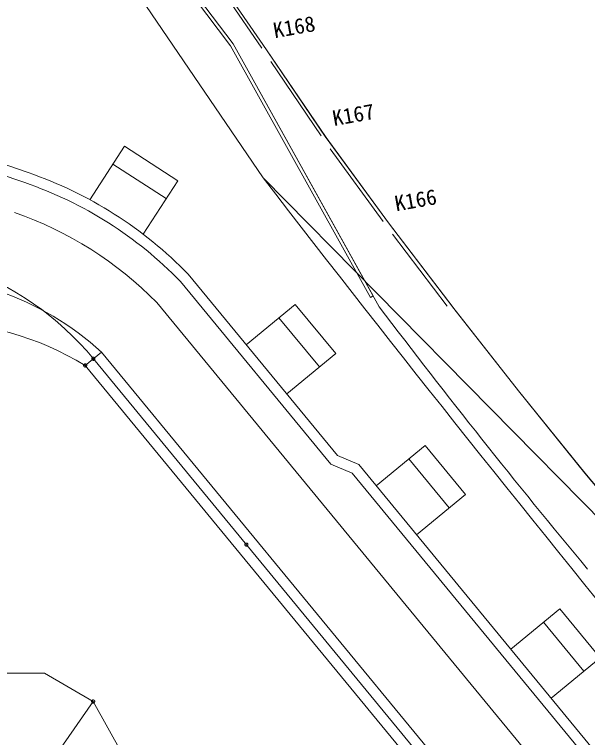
# Model space of a CAD drawing. Units: millimetres, scale not verified. Extents: x -312644 to 200250, y -138500 to 140234.
# Drawn here: x 121195 to 148281, y -16386 to 17795 of the extents above; entities that cross this region are included whole.
import ezdxf
from ezdxf.enums import TextEntityAlignment as Align

# ---------------------------------------------------------------- set-up
doc = ezdxf.new("R2010")
doc.units = ezdxf.units.MM
doc.header["$LTSCALE"] = 500
doc.layers.add('1-0_現況', color=4, linetype='Continuous', lineweight=9)
doc.layers.add('1-8', color=4, linetype='Continuous', lineweight=9)
doc.styles.add('ＭＳ ゴシック', font='')
doc.styles.get('ＭＳ ゴシック').set_extended_font_data('MS Gothic')

msp = doc.modelspace()

# ---------------------------------------------------------------- linework, layer by layer
at = {"layer": '1-0_現況'}
for p, q in [((132887.2, 16200.3), (130489.9, 19714.9)), ((135686.7, 12050.3), (133306.8, 15579.4)), ((138617.8, 8007.8), (136117.4, 11436.3)), ((141645.8, 4002.1), (139064.5, 7405.9))]:
    msp.add_line(p, q, dxfattribs=at)
at = {"layer": '1-8'}
for p, q in [((132945, 10072.1), (101933.3, 55727)), ((131533.3, 16402), (103432.7, 53703.3)), ((131407.3, 16320.1), (103312.8, 53613)), ((133112.7, 16118.9), (130282.1, 20245.5)), ((131407.3, 16320.1), (138020.4, 4418.2)), ((131533.2, 16402.2), (138439.8, 3972)), ((138151.6, 4491.1), (131533.3, 16402)), ((135922.8, 11975.6), (133112.7, 16118.9)), ((135917, 11981.2), (133136.9, 16082.1)), ((138875.6, 7949.2), (135922.8, 11975.6)), ((138878.9, 7942.1), (135926.6, 11969)), ((118648.4, 11417.8), (121844.9, 10318.6)), ((124756.5, 9039.7), (126391.2, 11564.6)), ((128909.5, 9934.2), (126391.2, 11564.6)), ((118485.8, 10944.9), (121682.4, 9845.8)), ((128366.1, 9094.7), (125847.7, 10725.1)), ((127274.8, 7409.2), (128909.5, 9934.2)), ((157922.7, -15273.6), (132945, 10072.1)), ((157924, -15275.7), (132946.3, 10070)), ((141921.1, 3956.2), (138875.6, 7949.2)), ((141923.8, 3948.7), (138878.9, 7942.1)), ((129408.9, 5511.6), (136461.8, -3051.5)), ((129035.8, 5178), (136153, -3463.2)), ((138020.4, 4418.2), (138151.6, 4491.1)), ((127917.9, 4176), (132455.6, -1333.4)), ((134469.3, 4086.4), (132153.7, 2179.1)), ((134469.3, 4086.4), (136376.6, 1770.7)), ((145018.2, -0.6), (141899.6, 3979.7)), ((145014.1, 9.4), (141921.1, 3956.2)), ((133697.5, 3450.6), (135604.7, 1134.9)), ((124537.2, 1202.4), (125309, 1838.1)), ((125309, 1838.1), (142570.3, -19118.9)), ((136376.6, 1770.7), (134060.9, -136.7)), ((124850.2, 1515.3), (124850.6, 1511.7)), ((124852.9, 1540.5), (124852, 1537)), ((124852.7, 1501), (124853.7, 1497.5)), ((124853.3, 1511.6), (124853.6, 1507.9)), ((124853.7, 1526.1), (124853.4, 1522.5)), ((124857.1, 1540.3), (124856, 1536.9)), ((124858.4, 1554.1), (124856.7, 1550.7)), ((124857, 1489), (124859.5, 1484.2)), ((124859.3, 1486.9), (124860.1, 1485.3)), ((124866.3, 1566.2), (124864.1, 1563.3)), ((124866.6, 1474.3), (124868.7, 1471.4)), ((124869.4, 1562.4), (124867.2, 1559.6)), ((124873, 1467), (124875.7, 1464.6)), ((124876.1, 1463.4), (124878.8, 1460.9)), ((124879.6, 1572.9), (124876.9, 1570.4)), ((124885.5, 1582.8), (124882.4, 1580.9)), ((124883.3, 1568.5), (124926.1, 1516.5)), ((124884.5, 1458.1), (124887.7, 1456.3)), ((124891.7, 1580.9), (124888.5, 1579.1)), ((124894.9, 1582.6), (124891.7, 1580.9)), ((124898.3, 1584), (124894.9, 1582.6)), ((124897.3, 1449.4), (124900.7, 1448.1)), ((124897.6, 1451.8), (124901.1, 1450.6)), ((124901.7, 1585.3), (124898.3, 1584)), ((124912.8, 1592.5), (124909.1, 1591.9)), ((124911.1, 1445), (124914.8, 1444.4)), ((124915.8, 1588.8), (124912.2, 1588.2)), ((124922.6, 1447.2), (124926.2, 1447.3)), ((124927.3, 1593.1), (124923.6, 1593.3)), ((124925.6, 1443.4), (124929.3, 1443.5)), ((124926.1, 1516.5), (142139.4, -19382.2)), ((124937, 1448.5), (124940.7, 1449.3)), ((124941.1, 1587.9), (124937.6, 1588.7)), ((124941.7, 1590.9), (124938.1, 1591.8)), ((124950.6, 1447.6), (124954.1, 1448.9)), ((124951, 1452.7), (124954.3, 1454.2)), ((124955, 1583.6), (124951.7, 1585)), ((124954.1, 1448.9), (124957.4, 1450.5)), ((124957.4, 1450.5), (124960.6, 1452.1)), ((124960.6, 1452.1), (124963.8, 1453.9)), ((124964.7, 1580.3), (124961.6, 1582.3)), ((124963.8, 1459.6), (124966.8, 1461.7)), ((124967.8, 1576.6), (124964.7, 1578.6)), ((124972.7, 1460.2), (124975.5, 1462.5)), ((124975.8, 1570.8), (124973.2, 1573.4)), ((124975, 1468.9), (124977.5, 1471.5)), ((124984.8, 1559.4), (124982.7, 1562.4)), ((124985.8, 1558.7), (124983.6, 1561.6)), ((124984.2, 1480.2), (124986.1, 1483.3)), ((124989.2, 1479.5), (124990.9, 1482.6)), ((124990.9, 1493), (124992.2, 1496.5)), ((124993, 1546), (124991.5, 1549.3)), ((124994.4, 1535.9), (124993.6, 1539.5)), ((124995, 1507), (124995.5, 1510.6)), ((124995.3, 1492.8), (124996.3, 1496.2)), ((124996.1, 1521.5), (124996, 1525.2)), ((124997.5, 1532.3), (124996.7, 1535.8)), ((124998.6, 1506.8), (124999, 1510.5)), ((124464.3, 1197.4), (124464.6, 1193.8)), ((124466.9, 1222.6), (124466, 1219.1)), ((124466.7, 1183.1), (124467.8, 1179.6)), ((124472.4, 1236.2), (124470.8, 1232.9)), ((124471.1, 1171.1), (124473.6, 1166.3)), ((124480.4, 1248.3), (124478.2, 1245.4)), ((124487.1, 1149.2), (124489.8, 1146.8)), ((124499.5, 1265), (124496.5, 1263)), ((124498.6, 1140.3), (124501.8, 1138.5)), ((124509.3, 1269.9), (124506, 1268.5)), ((124511.7, 1133.9), (124515.1, 1132.7)), ((124534.1, 1275.4), (124530.4, 1275.1)), ((124536.6, 1129.3), (124540.2, 1129.4)), ((124537.2, 1202.4), (141799.6, -19756)), ((124548.6, 1274.6), (124545, 1275)), ((124551.1, 1130.6), (124554.7, 1131.4)), ((124562.7, 1270.8), (124559.2, 1272)), ((124565.1, 1134.8), (124568.4, 1136.3)), ((124574.8, 1139.8), (124577.9, 1141.7)), ((124584.5, 1258), (124581.7, 1260.3)), ((124586.4, 1148.4), (124589.1, 1151)), ((124594.6, 1247.5), (124592.3, 1250.3)), ((124596.2, 1159.3), (124598.2, 1162.3)), ((124602.4, 1235.2), (124600.7, 1238.4)), ((124607.4, 1182.1), (124608.3, 1185.6)), ((124609.7, 1210.9), (124609.2, 1214.5)), ((124610, 1196.4), (124610.2, 1200)), ((148157.9, -3879.3), (145014.1, 9.4)), ((148159.5, -3887.6), (145016.4, 1.6)), ((132455.6, -1333.4), (151713.5, -24714.5)), ((140606, -2577.9), (138290.4, -4485.1)), ((140606, -2577.9), (142513.3, -4893.4)), ((136461.8, -3051.5), (137463.4, -3481.1)), ((139834.1, -3213.6), (141741.4, -5529.3)), ((136153, -3463.2), (137154.6, -3892.7)), ((160135.4, -31007.5), (137463.4, -3481.1)), ((159636, -31187.5), (137154.6, -3892.7)), ((151347.7, -7728.3), (148157.9, -3879.3)), ((151348.7, -7737.2), (148159.5, -3887.6)), ((142513.3, -4893.4), (140197.6, -6800.7)), ((132085.2, -7257.8), (132085, -7261.4)), ((132085.5, -7272.4), (132086, -7276)), ((132088.7, -7286.6), (132089.8, -7290.1)), ((132091.6, -7233.3), (132090.3, -7236.6)), ((132099, -7220.8), (132097, -7223.7)), ((132100.6, -7309), (132102.9, -7311.7)), ((132108.8, -7209.9), (132106.1, -7212.4)), ((132110.7, -7319.4), (132113.5, -7321.7)), ((132122.6, -7327.7), (132125.9, -7329.4)), ((132137.1, -7193.9), (132133.6, -7195)), ((132146.6, -7336), (132150.2, -7336.4)), ((132151.3, -7191.1), (132147.7, -7191.5)), ((132161.2, -7336.8), (132164.8, -7336.5)), ((132165.9, -7191.2), (132162.2, -7190.9)), ((132175.6, -7334.7), (132179.1, -7333.8)), ((132190.3, -7198.2), (132186.9, -7196.7)), ((132189.2, -7329.9), (132192.5, -7328.3)), ((132202.6, -7205.9), (132199.7, -7203.8)), ((132209.9, -7315.2), (132212.4, -7312.6)), ((132213.2, -7215.9), (132210.7, -7213.2)), ((132219.1, -7303.9), (132221, -7300.8)), ((132226.3, -7237.6), (132224.9, -7234.3)), ((132225.9, -7291), (132227.1, -7287.6)), ((132230.1, -7251.7), (132229.4, -7248.1)), ((132231.1, -7266.2), (132231.2, -7262.5)), ((146963.7, -10296.6), (144648, -12204)), ((146963.7, -10296.6), (148870.9, -12612.4)), ((146191.7, -10932.4), (148099, -13248.1)), ((148870.9, -12612.4), (146555.2, -14519.6)), ((122618.9, -13340.5), (109362.1, -13377.7)), ((122618.9, -13340.5), (124915.3, -14681.4)), ((124915.3, -14681.4), (123264, -17065.1)), ((124842.5, -14675.4), (124842.3, -14679)), ((124842.7, -14689.9), (124843.3, -14693.5)), ((124845.1, -14661.1), (124844.2, -14664.6)), ((124856.3, -14638.3), (124854.1, -14641.3)), ((124865.9, -14627.5), (124863.4, -14630)), ((124877.6, -14618.7), (124874.6, -14620.7)), ((124894.3, -14611.4), (124890.8, -14612.5)), ((134869.4, -32436), (124915.3, -14681.4)), ((124919.4, -14608.5), (124915.8, -14608.3)), ((124933.8, -14610.7), (124930.3, -14609.9)), ((124947.5, -14615.8), (124944.1, -14614.3)), ((124968, -14630.7), (124965.3, -14628.2)), ((124976.9, -14642.2), (124974.9, -14639.2)), ((124983.5, -14655.2), (124982.1, -14651.8)), ((124986.4, -14698.1), (124987.2, -14694.6)), ((124987.3, -14669.2), (124986.6, -14665.6)), ((124988.3, -14683.8), (124988.3, -14680.1)), ((124849.2, -14712.6), (124851.7, -14717.5)), ((124857.8, -14726.5), (124860.1, -14729.3)), ((124867.9, -14737), (124870.8, -14739.3)), ((124889.8, -14749.8), (124893.2, -14751)), ((124903.8, -14753.6), (124907.5, -14754)), ((124918.3, -14754.4), (124922, -14754.1)), ((124932.7, -14752.4), (124936.3, -14751.3)), ((124956, -14742), (124959, -14739.9)), ((124967.2, -14732.8), (124969.7, -14730.1)), ((124981.7, -14711.9), (124983.1, -14708.6))]:
    msp.add_line(p, q, dxfattribs=at)
for points in [[(124850.3, 1526.2), (124850.1, 1522.6), (124850, 1518.9), (124850.2, 1515.3)], [(124852, 1537), (124851.2, 1533.5), (124850.7, 1529.9), (124850.3, 1526.2)], [(124850.6, 1511.7), (124851, 1508.1), (124851.7, 1504.5), (124852.7, 1501)], [(124856.7, 1550.7), (124855.3, 1547.4), (124854, 1544), (124852.9, 1540.5)], [(124853.4, 1522.5), (124853.1, 1518.9), (124853.1, 1515.2), (124853.3, 1511.6)], [(124853.6, 1507.9), (124854.1, 1504.4), (124854.8, 1500.7), (124855.7, 1497.2)], [(124856, 1536.9), (124855.1, 1533.3), (124854.3, 1529.7), (124853.7, 1526.1)], [(124853.7, 1497.5), (124854.9, 1494), (124856.3, 1490.7), (124857, 1489)], [(124855.7, 1497.2), (124856.8, 1493.8), (124858, 1490.3), (124859.3, 1486.9)], [(124861.4, 1550.3), (124859.8, 1547), (124858.4, 1543.7), (124857.1, 1540.3)], [(124864.1, 1563.3), (124862, 1560.3), (124860.1, 1557.2), (124858.4, 1554.1)], [(124859.5, 1484.2), (124861.4, 1481.1), (124863.5, 1478), (124865.6, 1475.1)], [(124860.1, 1485.3), (124862.6, 1480.4), (124864.5, 1477.3), (124866.6, 1474.3)], [(124867.2, 1559.6), (124865.1, 1556.6), (124863.2, 1553.5), (124861.4, 1550.3)], [(124865.6, 1475.1), (124868, 1472.3), (124870.4, 1469.6), (124873, 1467)], [(124873.8, 1574.2), (124871.2, 1571.6), (124868.7, 1569), (124866.3, 1566.2)], [(124868.7, 1471.4), (124871.1, 1468.6), (124873.5, 1465.9), (124876.1, 1463.4)], [(124876.9, 1570.4), (124874.2, 1567.9), (124871.8, 1565.3), (124869.4, 1562.4)], [(124882.4, 1580.9), (124879.4, 1578.8), (124876.6, 1576.6), (124873.8, 1574.2)], [(124875.7, 1464.6), (124878.5, 1462.3), (124881.5, 1460.2), (124884.5, 1458.1)], [(124878.8, 1460.9), (124881.7, 1458.6), (124884.6, 1456.4), (124887.6, 1454.4)], [(124888.5, 1579.1), (124885.5, 1577.1), (124882.5, 1575.1), (124879.6, 1572.9)], [(124891.9, 1586.3), (124888.6, 1584.6), (124885.5, 1582.8)], [(124887.6, 1454.4), (124890.7, 1452.6), (124894, 1450.9), (124897.3, 1449.4)], [(124887.7, 1456.3), (124890.9, 1454.7), (124894.2, 1453.1), (124897.6, 1451.8)], [(124898.6, 1589.1), (124895.2, 1587.8), (124891.9, 1586.3)], [(124909.1, 1591.9), (124905.6, 1591.2), (124902.1, 1590.2), (124898.6, 1589.1)], [(124900.7, 1448.1), (124904.1, 1446.8), (124907.7, 1445.8), (124911.1, 1445)], [(124901.1, 1450.6), (124904.6, 1449.6), (124908.1, 1448.7), (124911.7, 1448.1)], [(124912.2, 1588.2), (124908.7, 1587.5), (124905.1, 1586.5), (124901.7, 1585.3)], [(124911.7, 1448.1), (124915.3, 1447.6), (124918.9, 1447.3), (124922.6, 1447.2)], [(124923.6, 1593.3), (124920, 1593.2), (124916.3, 1592.9), (124912.8, 1592.5)], [(124914.8, 1444.4), (124918.4, 1443.8), (124922, 1443.5), (124925.6, 1443.4)], [(124926.7, 1589.6), (124923.1, 1589.5), (124919.4, 1589.3), (124915.8, 1588.8)], [(124926.2, 1447.3), (124929.8, 1447.5), (124933.5, 1447.9), (124937, 1448.5)], [(124937.6, 1588.7), (124934, 1589.2), (124930.3, 1589.4), (124926.7, 1589.6)], [(124938.1, 1591.8), (124934.6, 1592.4), (124930.9, 1592.8), (124927.3, 1593.1)], [(124929.3, 1443.5), (124932.9, 1443.8), (124936.5, 1444.2), (124940.1, 1444.8)], [(124940.1, 1444.8), (124943.7, 1445.5), (124947.2, 1446.5), (124950.6, 1447.6)], [(124940.7, 1449.3), (124944.1, 1450.2), (124947.6, 1451.4), (124951, 1452.7)], [(124951.7, 1585), (124948.2, 1586.1), (124944.7, 1587.2), (124941.1, 1587.9)], [(124952, 1587.3), (124948.6, 1588.7), (124945.1, 1589.9), (124941.7, 1590.9)], [(124961.6, 1582.3), (124958.5, 1584.1), (124955.3, 1585.9), (124952, 1587.3)], [(124954.3, 1454.2), (124957.6, 1455.8), (124960.7, 1457.6), (124963.8, 1459.6)], [(124964.7, 1578.6), (124961.6, 1580.4), (124958.4, 1582.1), (124955, 1583.6)], [(124963.8, 1453.9), (124966.9, 1455.9), (124969.8, 1457.9), (124972.7, 1460.2)], [(124973.2, 1573.4), (124970.5, 1575.8), (124967.7, 1578.2), (124964.7, 1580.3)], [(124966.8, 1461.7), (124969.6, 1463.9), (124972.3, 1466.3), (124975, 1468.9)], [(124976.3, 1569.7), (124973.5, 1572.1), (124970.7, 1574.4), (124967.8, 1576.6)], [(124975.5, 1462.5), (124978.1, 1465.1), (124980.6, 1467.7), (124983, 1470.5)], [(124982.7, 1562.4), (124980.5, 1565.3), (124978.3, 1568.2), (124975.8, 1570.8)], [(124983.6, 1561.6), (124981.3, 1564.4), (124978.8, 1567.1), (124976.3, 1569.7)], [(124977.5, 1471.5), (124979.9, 1474.2), (124982.1, 1477.1), (124984.2, 1480.2)], [(124983, 1470.5), (124985.2, 1473.4), (124987.3, 1476.4), (124989.2, 1479.5)], [(124989.9, 1549.8), (124988.4, 1553.1), (124986.6, 1556.3), (124984.8, 1559.4)], [(124991.5, 1549.3), (124989.7, 1552.6), (124987.8, 1555.7), (124985.8, 1558.7)], [(124986.1, 1483.3), (124987.9, 1486.4), (124989.5, 1489.7), (124990.9, 1493)], [(124993.6, 1539.5), (124992.5, 1543), (124991.3, 1546.4), (124989.9, 1549.8)], [(124990.9, 1482.6), (124992.5, 1486), (124994, 1489.3), (124995.3, 1492.8)], [(124992.2, 1496.5), (124993.3, 1499.9), (124994.2, 1503.4), (124995, 1507)], [(124996.7, 1535.8), (124995.6, 1539.2), (124994.4, 1542.7), (124993, 1546)], [(124996, 1525.2), (124995.7, 1528.8), (124995.2, 1532.4), (124994.4, 1535.9)], [(124995.5, 1510.6), (124995.9, 1514.2), (124996.1, 1517.9), (124996.1, 1521.5)], [(124996.3, 1496.2), (124997.3, 1499.8), (124998, 1503.3), (124998.6, 1506.8)], [(124999.1, 1521.4), (124998.7, 1525), (124998.2, 1528.7), (124997.5, 1532.3)], [(124999, 1510.5), (124999.2, 1514.2), (124999.2, 1517.7), (124999.1, 1521.4)], [(124464.4, 1208.4), (124464.1, 1204.7), (124464.1, 1201.1), (124464.3, 1197.4)], [(124466, 1219.1), (124465.3, 1215.6), (124464.7, 1212), (124464.4, 1208.4)], [(124464.6, 1193.8), (124465.2, 1190.2), (124465.8, 1186.6), (124466.7, 1183.1)], [(124470.8, 1232.9), (124469.3, 1229.5), (124468.1, 1226.1), (124466.9, 1222.6)], [(124467.8, 1179.6), (124469, 1176.1), (124470.4, 1172.8), (124471.1, 1171.1)], [(124478.2, 1245.4), (124476.1, 1242.5), (124474.2, 1239.4), (124472.4, 1236.2)], [(124473.6, 1166.3), (124475.5, 1163.2), (124477.5, 1160.2), (124479.7, 1157.2)], [(124479.7, 1157.2), (124482, 1154.4), (124484.5, 1151.7), (124487.1, 1149.2)], [(124487.9, 1256.3), (124485.3, 1253.8), (124482.8, 1251.1), (124480.4, 1248.3)], [(124496.5, 1263), (124493.5, 1260.9), (124490.6, 1258.7), (124487.9, 1256.3)], [(124489.8, 1146.8), (124492.7, 1144.5), (124495.6, 1142.3), (124498.6, 1140.3)], [(124506, 1268.5), (124502.7, 1266.8), (124499.5, 1265)], [(124501.8, 1138.5), (124505, 1136.8), (124508.3, 1135.3), (124511.7, 1133.9)], [(124519.7, 1273.3), (124516.2, 1272.3), (124512.7, 1271.2), (124509.3, 1269.9)], [(124515.1, 1132.7), (124518.6, 1131.7), (124522.2, 1130.9), (124525.7, 1130.2)], [(124530.4, 1275.1), (124526.8, 1274.7), (124523.2, 1274.1), (124519.7, 1273.3)], [(124525.7, 1130.2), (124529.4, 1129.7), (124533, 1129.4), (124536.6, 1129.3)], [(124545, 1275), (124541.4, 1275.3), (124537.7, 1275.4), (124534.1, 1275.4)], [(124540.2, 1129.4), (124543.9, 1129.6), (124547.5, 1130), (124551.1, 1130.6)], [(124559.2, 1272), (124555.7, 1273.1), (124552.2, 1273.8), (124548.6, 1274.6)], [(124554.7, 1131.4), (124558.2, 1132.4), (124561.7, 1133.5), (124565.1, 1134.8)], [(124572.6, 1266.2), (124569.4, 1268), (124566, 1269.5), (124562.7, 1270.8)], [(124568.4, 1136.3), (124571.6, 1137.9), (124574.8, 1139.8)], [(124581.7, 1260.3), (124578.8, 1262.4), (124575.7, 1264.4), (124572.6, 1266.2)], [(124577.9, 1141.7), (124580.8, 1143.8), (124583.7, 1146), (124586.4, 1148.4)], [(124592.3, 1250.3), (124589.8, 1253), (124587.3, 1255.5), (124584.5, 1258)], [(124589.1, 1151), (124591.6, 1153.6), (124594, 1156.4), (124596.2, 1159.3)], [(124600.7, 1238.4), (124598.8, 1241.5), (124596.8, 1244.5), (124594.6, 1247.5)], [(124598.2, 1162.3), (124600.2, 1165.4), (124601.9, 1168.5), (124603.6, 1171.9)], [(124606.6, 1225.1), (124605.4, 1228.6), (124604, 1231.9), (124602.4, 1235.2)], [(124603.6, 1171.9), (124605, 1175.2), (124606.3, 1178.6), (124607.4, 1182.1)], [(124609.2, 1214.5), (124608.5, 1218.1), (124607.6, 1221.6), (124606.6, 1225.1)], [(124608.3, 1185.6), (124609, 1189.1), (124609.6, 1192.7), (124610, 1196.4)], [(124610.2, 1200), (124610.2, 1203.6), (124610.1, 1207.3), (124609.7, 1210.9)], [(132085, -7261.4), (132085, -7265.1), (132085.2, -7268.7), (132085.5, -7272.4)], [(132087, -7247), (132086.2, -7250.6), (132085.6, -7254.2), (132085.2, -7257.8)], [(132086, -7276), (132086.7, -7279.6), (132087.6, -7283.1), (132088.7, -7286.6)], [(132090.3, -7236.6), (132089, -7240), (132087.9, -7243.5), (132087, -7247)], [(132089.8, -7290.1), (132091.2, -7293.4), (132092, -7295.1), (132094.6, -7299.9)], [(132097, -7223.7), (132095.1, -7226.8), (132093.3, -7230), (132091.6, -7233.3)], [(132094.6, -7299.9), (132096.4, -7303), (132098.4, -7306), (132100.6, -7309)], [(132106.1, -7212.4), (132103.6, -7215.1), (132101.3, -7217.9), (132099, -7220.8)], [(132102.9, -7311.7), (132105.4, -7314.4), (132108, -7317), (132110.7, -7319.4)], [(132117.3, -7203.2), (132114.4, -7205.2), (132111.5, -7207.5), (132108.8, -7209.9)], [(132113.5, -7321.7), (132116.5, -7323.9), (132119.5, -7325.9), (132122.6, -7327.7)], [(132126.8, -7197.8), (132123.6, -7199.4), (132120.4, -7201.2), (132117.3, -7203.2)], [(132125.9, -7329.4), (132129.2, -7330.9), (132132.6, -7332.3), (132136, -7333.5)], [(132133.6, -7195), (132130.2, -7196.3), (132126.8, -7197.8)], [(132136, -7333.5), (132139.5, -7334.5), (132143.1, -7335.3), (132146.6, -7336)], [(132147.7, -7191.5), (132144.1, -7192), (132140.6, -7192.9), (132137.1, -7193.9)], [(132150.2, -7336.4), (132153.9, -7336.8), (132157.5, -7336.9), (132161.2, -7336.8)], [(132162.2, -7190.9), (132158.6, -7190.8), (132154.9, -7190.8), (132151.3, -7191.1)], [(132164.8, -7336.5), (132168.4, -7336.1), (132172, -7335.5), (132175.6, -7334.7)], [(132176.6, -7193.1), (132173.1, -7192.3), (132169.5, -7191.7), (132165.9, -7191.2)], [(132186.9, -7196.7), (132183.6, -7195.3), (132180.1, -7194.2), (132176.6, -7193.1)], [(132179.1, -7333.8), (132182.6, -7332.7), (132185.9, -7331.4), (132189.2, -7329.9)], [(132199.7, -7203.8), (132196.6, -7201.8), (132193.5, -7199.9), (132190.3, -7198.2)], [(132192.5, -7328.3), (132195.7, -7326.4), (132198.8, -7324.5), (132201.7, -7322.3)], [(132201.7, -7322.3), (132204.6, -7320.1), (132207.4, -7317.7), (132209.9, -7315.2)], [(132210.7, -7213.2), (132208.2, -7210.6), (132205.4, -7208.2), (132202.6, -7205.9)], [(132212.4, -7312.6), (132214.9, -7309.8), (132217, -7306.9), (132219.1, -7303.9)], [(132219.7, -7224.6), (132217.7, -7221.6), (132215.5, -7218.7), (132213.2, -7215.9)], [(132224.9, -7234.3), (132223.3, -7231), (132221.6, -7227.8), (132219.7, -7224.6)], [(132221, -7300.8), (132222.9, -7297.6), (132224.5, -7294.4), (132225.9, -7291)], [(132229.4, -7248.1), (132228.5, -7244.5), (132227.5, -7241.1), (132226.3, -7237.6)], [(132227.1, -7287.6), (132228.3, -7284.1), (132229.2, -7280.6), (132229.9, -7277.1)], [(132229.9, -7277.1), (132230.5, -7273.5), (132230.9, -7269.9), (132231.1, -7266.2)], [(132231.2, -7262.5), (132230.9, -7258.9), (132230.6, -7255.3), (132230.1, -7251.7)], [(124842.3, -14679), (124842.3, -14682.6), (124842.4, -14686.3), (124842.7, -14689.9)], [(124844.2, -14664.6), (124843.4, -14668.2), (124842.8, -14671.7), (124842.5, -14675.4)], [(124843.3, -14693.5), (124843.9, -14697.1), (124844.8, -14700.6), (124845.9, -14704.1)], [(124848.9, -14650.8), (124847.4, -14654.2), (124846.2, -14657.6), (124845.1, -14661.1)], [(124854.1, -14641.3), (124852.3, -14644.4), (124850.5, -14647.6), (124848.9, -14650.8)], [(124863.4, -14630), (124860.9, -14632.6), (124858.5, -14635.4), (124856.3, -14638.3)], [(124874.6, -14620.7), (124871.6, -14622.8), (124868.8, -14625), (124865.9, -14627.5)], [(124884.1, -14615.3), (124880.8, -14617), (124877.6, -14618.7)], [(124890.8, -14612.5), (124887.4, -14613.8), (124884.1, -14615.3)], [(124904.9, -14609), (124901.3, -14609.7), (124897.8, -14610.4), (124894.3, -14611.4)], [(124915.8, -14608.3), (124912.1, -14608.4), (124908.5, -14608.7), (124904.9, -14609)], [(124930.3, -14609.9), (124926.7, -14609.2), (124923.1, -14608.8), (124919.4, -14608.5)], [(124944.1, -14614.3), (124940.8, -14612.9), (124937.4, -14611.7), (124933.8, -14610.7)], [(124956.9, -14621.3), (124953.8, -14619.3), (124950.7, -14617.5), (124947.5, -14615.8)], [(124965.3, -14628.2), (124962.6, -14625.8), (124959.9, -14623.4), (124956.9, -14621.3)], [(124974.9, -14639.2), (124972.7, -14636.3), (124970.4, -14633.4), (124968, -14630.7)], [(124982.1, -14651.8), (124980.5, -14648.5), (124978.8, -14645.3), (124976.9, -14642.2)], [(124986.6, -14665.6), (124985.7, -14662.1), (124984.7, -14658.6), (124983.5, -14655.2)], [(124987.2, -14694.6), (124987.7, -14691), (124988.1, -14687.4), (124988.3, -14683.8)], [(124988.3, -14680.1), (124988.2, -14676.5), (124987.8, -14672.9), (124987.3, -14669.2)], [(124845.9, -14704.1), (124847, -14707.6), (124848.5, -14710.9), (124849.2, -14712.6)], [(124851.7, -14717.5), (124853.6, -14720.5), (124855.6, -14723.6), (124857.8, -14726.5)], [(124860.1, -14729.3), (124862.6, -14732), (124865.2, -14734.6), (124867.9, -14737)], [(124870.8, -14739.3), (124873.7, -14741.4), (124876.7, -14743.4), (124879.9, -14745.3)], [(124879.9, -14745.3), (124883.1, -14747), (124886.4, -14748.5), (124889.8, -14749.8)], [(124893.2, -14751), (124896.8, -14752.1), (124900.3, -14752.9), (124903.8, -14753.6)], [(124907.5, -14754), (124911.1, -14754.3), (124914.7, -14754.4), (124918.3, -14754.4)], [(124922, -14754.1), (124925.6, -14753.7), (124929.2, -14753.1), (124932.7, -14752.4)], [(124936.3, -14751.3), (124939.7, -14750.2), (124943.2, -14748.9), (124946.5, -14747.4)], [(124946.5, -14747.4), (124949.7, -14745.8), (124952.9, -14744), (124956, -14742)], [(124959, -14739.9), (124961.8, -14737.7), (124964.6, -14735.3), (124967.2, -14732.8)], [(124969.7, -14730.1), (124972, -14727.4), (124974.3, -14724.5), (124976.4, -14721.4)], [(124976.4, -14721.4), (124978.3, -14718.4), (124980, -14715.2), (124981.7, -14711.9)], [(124983.1, -14708.6), (124984.4, -14705.2), (124985.4, -14701.7), (124986.4, -14698.1)]]:
    msp.add_lwpolyline(points, dxfattribs=at)
for centre, radius, start, end in [((115585.4, -7885.3), 19250, 44.10213, 71.02406), ((938868.7, 631761.5), 1017846.5, 217.64674, 221.17964), ((115585.4, -7885.3), 18750, 44.16354, 71.02411), ((115585.4, -7885.3), 17250, 44.36293, 71.02394), ((114116.5, -7380.2), 14000, 39.47525, 71.02542), ((115888.5, -8518.3), 14000, 47.7094, 71.02432), ((408062.2, 207969.6), 338099.7, 217.11128, 219.79329), ((117222.9, -10735), 14000, 58.50322, 90.161)]:
    msp.add_arc(centre, radius, start, end, dxfattribs=at)

# ---------------------------------------------------------------- texts
at = {"layer": '1-0_現況', "color": 7, "style": 'ＭＳ ゴシック'}
for s, rotation, p in [('K168', 10.129, (133534.4, 16453.6)), ('K167', 10.128, (136333.8, 12302.7)), ('K166', 10.129, (139274.5, 8268))]:
    msp.add_text(s, height=733.1, rotation=rotation, dxfattribs=at).set_placement(p, align=Align.BOTTOM_LEFT)

doc.saveas('drawing.dxf')
